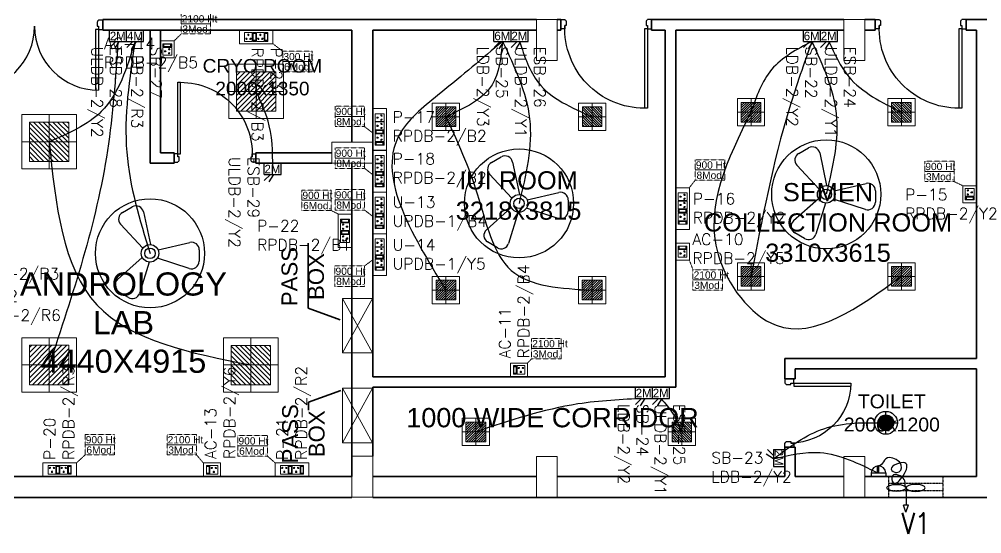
# Model space of a CAD drawing. Extents: x 2982526 to 3410143, y -1442121 to -1332990.
# Drawn here: x 3064589 to 3075177, y -1375769 to -1370105 of the extents above; entities that cross this region are included whole.
import ezdxf
from ezdxf.enums import TextEntityAlignment as Align

# ---------------------------------------------------------------- set-up
doc = ezdxf.new("R2010")
doc.units = 0
doc.header["$MEASUREMENT"] = 0
for name, pattern in [('1', [0, 0, 0]), ('CONTINU', [0]), ('DASHED2', [0.375, 0.25, -0.125]), ('HIDDEN', [0.375, 0.25, -0.125])]:
    doc.linetypes.add(name, pattern=pattern)
doc.layers.get('0').update_dxf_attribs({"color": 6, "linetype": '1'})
for name, color, linetype in [('24W RAW POWER', 1, 'Continuous'), ('24W UPS POWER LIGHT', 5, 'Continuous'), ('DOOR', 40, 'Continuous'), ('ELE 36W EMERGENCY LIGHT', 5, 'Continuous'), ('ELE 36W LED LIGHT', 6, 'Continuous'), ('ELE-1200MM CEILINGFAN', 6, 'Continuous'), ('ELE-12W LED', 1, 'Continuous'), ('ELE-2M RAW P.SB', 40, 'Continuous'), ('ELE-2M UPS P.SB', 3, 'Continuous'), ('ELE-3M RAW P.SB', 40, 'Continuous'), ('ELE-4M RAW P.SB', 7, 'Continuous'), ('ELE-6M RAW P.SB', 40, 'Continuous'), ('ELE-EXHAUST FAN', 10, 'Continuous'), ('ELE-LIGHTING TEXT', 7, 'Continuous'), ('TEXT', 5, '1'), ('V1', 7, 'Continuous')]:
    doc.layers.add(name, color=color, linetype=linetype)
doc.layers.add('CFT_LOOPING', color=7, linetype='1', lineweight=0, true_color=0xd6d600)
doc.layers.add('ELE-6A AC SOCKET', color=7, linetype='Continuous', lineweight=0, true_color=0x00ceb6)
for name, color, linetype, lineweight in [('Column', 162, 'Continuous', 13), ('ELE-1 NO 6-16A RAW POWER SOCKET', 1, 'Continuous', 0), ('ELE-24W EMERGENCY  LED LIGHT', 5, 'Continuous', 18), ('ELE-24W LED LIGHT', 1, 'Continuous', 18), ('ELE-2NOS OF 6-16 RAW POWER SOCKET', 1, 'Continuous', 0), ('ELE-36W EMERGENCY  LED LIGHT', 7, 'Continuous', 18), ('ELE-36W LED LIGHT', 210, 'Continuous', 18), ('ELE-3NOS 6-16A POWER SOCKET', 5, 'Continuous', 0), ('ELE-8M 6-16A UPS SOCKET', 223, 'Continuous', 0), ('ELE-POWER SOCKET TEXT', 7, 'Continuous', 5), ('ELE. 2N0S OF 6-16 UPS SOCKETS', 191, 'Continuous', 0), ('WALL', 7, '1', 35), ('WIN', 151, 'Continuous', 9)]:
    doc.layers.add(name, color=color, linetype=linetype, lineweight=lineweight)
doc.layers.add('ELE-LIGHTING WIRING', color=7, linetype='Continuous', true_color=0x63d7b6)
doc.styles.add('ARIAL', font='arial.ttf')
doc.styles.add('ROMANS', font='romans.shx')
doc.dimstyles.new('TEXT', dxfattribs={"dimscale": 0, "dimtxt": 500, "dimasz": 100, "dimexe": 75, "dimexo": 100, "dimgap": 50, "dimtad": 0, "dimdec": 0, "dimzin": 0, "dimdsep": 46, "dimtxsty": 'ARIAL', "dimblk": 'OBLIQUE', "dimcen": 0.09, "dimdle": 100, "dimclrd": 256, "dimclre": 256, "dimclrt": 6, "dimadec": 0, "dimazin": 0, "dimtfac": 1, "dimtdec": 0, "dimtofl": 0, "dimtmove": 2, "dimatfit": 3, "dimfxl": 1, "dimfrac": 2, "dimtolj": 1, "dimtzin": 0, "dimarcsym": 0})

# ---------------------------------------------------------------- blocks, each defined once
blk = doc.blocks.new('A$C19B8274B')
at = {"layer": 'DOOR'}
for p, q in [((-45, 925), (-80, 925)), ((-80, 50), (-80, 925)), ((-45, 50), (-45, 925)), ((-45, 50), (-80, 50)), ((-955, -50), (-955, -47.5)), ((-940, -35), (-942.5, -35)), ((-60, -35), (-57.5, -35)), ((-45, -50), (-45, -47.5))]:
    blk.add_line(p, q, dxfattribs=at)
for points in [[(-940, 15), (-955, 15), (-955, 50), (-1000, 50), (-1000, -50), (-955, -50)], [(-940, -35), (-940, 15)], [(-60, 15), (-45, 15), (-45, 50), (0, 50), (0, -50), (-45, -50)], [(-60, -35), (-60, 15)]]:
    blk.add_lwpolyline(points, dxfattribs=at)
at = {"layer": 'DOOR', "color": 145}
blk.add_arc((-80, 50), 875, 90, 182.29244, dxfattribs=at)
at = {"layer": 'DOOR'}
for centre, start, end in [((-955, -35), 270, 0), ((-45, -35), 180, 270)]:
    blk.add_arc(centre, 12.5, start, end, dxfattribs=at)
blk = doc.blocks.new('ddoor')
at = {"layer": 'DOOR', "lineweight": 25}
for p, q in [((50, 0), (-50, 0)), ((-50, 0), (-50, -45)), ((50, -45), (50, 0)), ((-50, -45), (-47, -45)), ((-35, -60), (-35, -57)), ((-35, -60), (15, -60)), ((15, -60), (15, -45)), ((15, -45), (50, -45)), ((50, -45), (720, -45)), ((50, -45), (50, -80)), ((50, -80), (720, -80)), ((-50, -1500), (-50, -1455)), ((-50, -1455), (-47, -1455)), ((-35, -1440), (-35, -1442)), ((-35, -1440), (15, -1440)), ((15, -1440), (15, -1455)), ((15, -1455), (50, -1455)), ((50, -1420), (720, -1420)), ((50, -1455), (50, -1420)), ((50, -1455), (720, -1455)), ((50, -1455), (50, -1500)), ((50, -1500), (-50, -1500)), ((50, -1500), (-50, -1500))]:
    blk.add_line(p, q, dxfattribs=at)
for centre, start, end in [((-35, -45), 180, 270), ((-35, -1455), 90, 180)]:
    blk.add_arc(centre, 12.5, start, end, dxfattribs=at)
at = {"layer": 'DOOR', "color": 146, "lineweight": 25, "true_color": 0x105689}
for centre, start, end in [((15, -45), 270, 0), ((15, -1455), 0, 90)]:
    blk.add_arc(centre, 705, start, end, dxfattribs=at)
blk = doc.blocks.new('_Oblique')
at = {"color": 0, "linetype": 'ByBlock', "lineweight": -2}
blk.add_line((-0.5, -0.5), (0.5, 0.5), dxfattribs=at)
blk = doc.blocks.new('750')
at = {"layer": 'DOOR'}
for p, q in [((-50, 705), (-47.5, 705)), ((-35, 690), (-35, 692.5)), ((-50, 45), (-47.5, 45)), ((-35, 60), (-35, 57.5)), ((50, 45), (50, 80)), ((50, 80), (675, 80)), ((50, 45), (675, 45)), ((675, 45), (675, 80))]:
    blk.add_line(p, q, dxfattribs=at)
for points in [[(15, 690), (15, 705), (50, 705), (50, 750), (-50, 750), (-50, 705)], [(-35, 690), (15, 690)], [(15, 60), (15, 45), (50, 45), (50, 0), (-50, 0), (-50, 45)], [(-35, 60), (15, 60)]]:
    blk.add_lwpolyline(points, dxfattribs=at)
for centre, start, end in [((-35, 705), 180, 270), ((-35, 45), 90, 180)]:
    blk.add_arc(centre, 12.5, start, end, dxfattribs=at)
at = {"layer": 'DOOR', "color": 145}
blk.add_arc((15, 45), 660, 0, 90, dxfattribs=at)
blk = doc.blocks.new('ELE.EMERGENCY 40W LED LIGHT')
at = {"layer": 'ELE-36W EMERGENCY  LED LIGHT'}
h = blk.add_hatch(dxfattribs=at)
h.set_pattern_fill('ANSI31', color=5, scale=300, style=0)
h.paths.add_polyline_path([(-208, -208), (-208, 208), (208, 208), (208, -208)])
for p, q in [((0, 288), (0, -288)), ((-288, 0), (288, 0))]:
    blk.add_line(p, q, dxfattribs=at)
for points in [[(-288, -288), (-288, 288), (288, 288), (288, -288)], [(-208, -208), (-208, 208), (208, 208), (208, -208)]]:
    blk.add_lwpolyline(points, close=True, dxfattribs=at)
blk = doc.blocks.new('light300x600')
at = {"layer": 'ELE-36W LED LIGHT', "lineweight": 0}
for p, q in [((918215, -78407), (918215, -79007)), ((918815, -78407), (918215, -78407)), ((918515, -78407), (918515, -79007)), ((918815, -79007), (918815, -78407)), ((918298, -78491), (918299, -78491)), ((918298, -78544), (918352, -78491)), ((918298, -78597), (918405, -78491)), ((918298, -78650), (918458, -78491)), ((918298, -78703), (918511, -78491)), ((918298, -78756), (918564, -78491)), ((918298, -78809), (918617, -78491)), ((918298, -78862), (918670, -78491)), ((918298, -78916), (918723, -78491)), ((918298, -78491), (918298, -78924)), ((918731, -78491), (918298, -78491)), ((918343, -78924), (918731, -78536)), ((918731, -78924), (918731, -78491)), ((918396, -78924), (918731, -78589)), ((918449, -78924), (918731, -78642)), ((918215, -78707), (918815, -78707)), ((918502, -78924), (918731, -78695)), ((918555, -78924), (918731, -78748)), ((918608, -78924), (918731, -78801)), ((918661, -78924), (918731, -78854)), ((918298, -78924), (918731, -78924)), ((918714, -78924), (918731, -78907)), ((918215, -79007), (918815, -79007))]:
    blk.add_line(p, q, dxfattribs=at)
blk = doc.blocks.new('A$C07FB25EA')
at = {"layer": 'ELE-1200MM CEILINGFAN', "color": 3}
for p, q in [((0.26, 2.64), (3.17, 12.07)), ((6.53, 13.37), (9.47, 11.64)), ((9.84, 7.94), (2.36, 1.21)), ((-11.8, 4.55), (-2.22, 1.44)), ((-14.84, -1.03), (-14.81, 2.38)), ((-2.41, -1.1), (-12.04, -3.29)), ((1.96, -12.49), (-0.13, -2.65)), ((2.16, -1.54), (8.87, -8.78)), ((8.31, -12.34), (5.35, -14.02))]:
    blk.add_line(p, q, dxfattribs=at)
at = {"layer": 'ELE-1200MM CEILINGFAN', "color": 5, "ltscale": 10}
blk.add_circle((0, 0), 16.45, dxfattribs=at)
at = {"layer": 'ELE-1200MM CEILINGFAN', "color": 3}
for radius in [2.65, 1.58]:
    blk.add_circle((0, 0), radius, dxfattribs=at)
for centre, start, end in [((5.36, 11.38), 59.5281, 162.5229), ((8.3, 9.66), 311.9493, 59.5281), ((-12.51, 2.36), 71.9493, 179.5281), ((-12.54, -1.05), 179.5281, 282.5229), ((7.18, -10.34), 299.5281, 42.5229), ((4.21, -12.02), 191.9493, 299.5281)]:
    blk.add_arc(centre, 2.3, start, end, dxfattribs=at)
blk = doc.blocks.new('2M UPS SB')
at = {"layer": 'ELE-2M UPS P.SB', "color": 3}
for p, q in [((-240, 160), (-240, 0)), ((0, 160), (-240, 160)), ((-134, 160), (-69, 265)), ((-88, 160), (-3, 245)), ((0, 160), (0, 0))]:
    blk.add_line(p, q, dxfattribs=at)
blk.add_text('2M', height=120, rotation=180, dxfattribs=at).set_placement((-6, 143))
blk = doc.blocks.new('24w led light')
at = {"layer": 'ELE-24W LED LIGHT', "color": 1, "lineweight": 0}
for p, q in [((159, 159), (-160, 159)), ((-160, 159), (-160, -160)), ((115, 115), (-116, 115)), ((-116, 115), (-116, -116)), ((115, -92), (-92, 115)), ((115, -64), (-64, 115)), ((115, -35), (-35, 115)), ((115, -7), (-7, 115)), ((-1, -160), (-1, 159)), ((115, 21), (21, 115)), ((115, 49), (49, 115)), ((115, 77), (77, 115)), ((115, 106), (106, 115)), ((115, -116), (115, 115)), ((159, -160), (159, 159)), ((110, -116), (-116, 110)), ((82, -116), (-116, 82)), ((54, -116), (-116, 54)), ((26, -116), (-116, 26)), ((-160, -1), (159, -1)), ((-3, -116), (-116, -3)), ((-31, -116), (-116, -31)), ((-59, -116), (-116, -59)), ((-87, -116), (-116, -87)), ((-160, -160), (159, -160)), ((-115, -116), (-116, -115)), ((-116, -116), (115, -116))]:
    blk.add_line(p, q, dxfattribs=at)
blk = doc.blocks.new('24w led emeregency')
at = {"layer": 'ELE-24W EMERGENCY  LED LIGHT'}
h = blk.add_hatch(dxfattribs=at)
h.set_pattern_fill('ANSI31', scale=166.67, style=0)
h.paths.add_polyline_path([(-115, -115), (-115, 115), (115, 115), (115, -115)])
at = {"layer": 'ELE-24W EMERGENCY  LED LIGHT', "color": 5}
for p, q in [((0, 160), (0, -160)), ((-160, 0), (160, 0))]:
    blk.add_line(p, q, dxfattribs=at)
for points in [[(-160, -160), (-160, 160), (160, 160), (160, -160)], [(-115, -115), (-115, 115), (115, 115), (115, -115)]]:
    blk.add_lwpolyline(points, close=True, dxfattribs=at)
blk = doc.blocks.new('S-SKIRT')
at = {"layer": 'ELE-3M RAW P.SB'}
for p, q in [((4, 6), (0, 6)), ((4, 0), (4, 6)), ((4, 0), (0, 0)), ((4, 3.34), (6.63, 1.73)), ((4, 2.21), (6.12, 0.08))]:
    blk.add_line(p, q, dxfattribs=at)
blk.add_text('6M', height=3, rotation=90, dxfattribs=at).set_placement((3.57, 0.15))
blk = doc.blocks.new('2M SB')
at = {"layer": 'ELE-2M RAW P.SB'}
for p, q in [((-240, 160), (-240, 0)), ((0, 160), (-240, 160)), ((-134, 160), (-69, 265)), ((-88, 160), (-3, 245)), ((0, 160), (0, 0))]:
    blk.add_line(p, q, dxfattribs=at)
blk.add_text('2M', height=120, rotation=180, dxfattribs=at).set_placement((-6, 143))
blk = doc.blocks.new('A$C44D17E71')
at = {"layer": 'ELE-EXHAUST FAN', "color": 1}
for p, q in [((-13.3, 0.72), (-9.75, 2.1)), ((-13.3, 0.72), (-9.75, -0.48)), ((-9.75, 2.1), (-9.75, -0.48)), ((-0.97, 0.81), (-9.75, 0.81)), ((6.62, -9.32), (4.71, -9.31)), ((4.71, -9.31), (4.71, -16.8)), ((6.59, -16.81), (6.62, -9.32)), ((6.61, -12.95), (10.07, -12.97)), ((6.61, -13.55), (10.06, -13.57)), ((6.59, -16.81), (4.71, -16.8))]:
    blk.add_line(p, q, dxfattribs=at)
blk.add_ellipse((-0.97, 5.64), major_axis=(0, -4.83), ratio=0.36355, dxfattribs=at)
at = {"layer": 'ELE-EXHAUST FAN', "color": 1, "extrusion": (0, 0, -1)}
blk.add_ellipse((-0.97, -4.02), major_axis=(0, 4.83), ratio=0.36355, dxfattribs=at)
blk.add_ellipse((6.31, -13.06), major_axis=(0.02, 3.76), ratio=1, start_param=0.079283, end_param=3.06231, dxfattribs=at)
at = {"layer": 'ELE-EXHAUST FAN', "color": 1}
blk.add_open_spline([(-1.04, 0.81), (-0.79, -0.3), (3.44, 2.5), (7.59, -7.04), (-0.96, -5.98), (5.22, 0.41), (14.27, 3.09), (9.16, -9.39), (5.43, -2.53), (11.73, 0.02), (16.82, -10.79), (10.14, -10.71), (10.07, -12.97)], degree=3, knots=[0, 0, 0, 0, 6.261699, 12.352893, 15.787239, 21.858742, 28.752755, 35.678217, 39.225495, 45.354107, 53.693878, 67.421453, 67.421453, 67.421453, 67.421453], dxfattribs=at)
blk = doc.blocks.new('18W LED')
at = {"layer": 'ELE-12W LED'}
h = blk.add_hatch(dxfattribs=at)
h.set_pattern_fill('ANSI31', color=252)
h.set_pattern_definition([(45, (-1135553.9097, 459369.4158), (-2.24506403, 2.24506403), [])])
edge = h.paths.add_edge_path()
edge.add_arc((0, 0), 85.7, 0, 360)
at = {"layer": 'ELE-12W LED', "color": 1}
for p, q in [((0, -126), (0, 126)), ((-126, 0), (126, 0))]:
    blk.add_line(p, q, dxfattribs=at)
for radius in [126, 85.7]:
    blk.add_circle((0, 0), radius, dxfattribs=at)
blk = doc.blocks.new('4M P.SB')
at = {"layer": 'ELE-2M RAW P.SB'}
for p, q in [((0, 0), (3.33, 0)), ((0, 0), (0, -5)), ((0, -2.79), (-2.19, -1.44)), ((0, -1.84), (-1.77, -0.07)), ((0, -5), (3.33, -5))]:
    blk.add_line(p, q, dxfattribs=at)
blk.add_text('4M', height=2.5, rotation=270, dxfattribs=at).set_placement((0.35, -0.13))
blk = doc.blocks.new('4SWUEH')
at = {"layer": 'ELE-1 NO 6-16A RAW POWER SOCKET', "color": 30, "lineweight": 0}
for p, q in [((-155, -26), (-121, -26)), ((-155, -124), (-155, -26)), ((-155, -124), (-155, -26)), ((-152, -37), (-124, -37)), ((-152, -113), (-152, -37)), ((-152, -40), (-124, -40)), ((-124, -37), (-124, -113)), ((-121, -26), (-121, -124)), ((-116, -26), (-116, -124)), ((-31, -26), (-116, -26)), ((-31, -124), (-31, -26)), ((-155, -124), (-121, -124)), ((-121, -124), (-155, -124)), ((-124, -113), (-152, -113)), ((-116, -124), (-31, -124))]:
    blk.add_line(p, q, dxfattribs=at)
blk.add_lwpolyline([(-187, 0), (0, 0), (0, -150), (-187, -150)], close=True, dxfattribs=at)
for centre, radius, start, end in [((-97, -56), 5.7, 87.49, 354.7311), ((-93, -52), 4.6, 284.9049, 157.3162), ((-73, -99), 6.62, 127.1584, 52.8416), ((-73, -92), 4.22, 341.4031, 198.5969), ((-53, -52), 4.6, 22.6838, 255.0951), ((-49, -56), 5.7, 185.2689, 92.51)]:
    blk.add_arc(centre, radius, start, end, dxfattribs=at)
blk = doc.blocks.new('543WYH')
at = {"layer": 'ELE-2NOS OF 6-16 RAW POWER SOCKET', "color": 30, "linetype": 'ByBlock', "lineweight": 0}
for p, q in [((-124, -57), (-124, -91)), ((-26, -57), (-124, -57)), ((-26, -57), (-124, -57)), ((-124, -91), (-26, -91)), ((-124, -96), (-26, -96)), ((-124, -181), (-124, -96)), ((-113, -60), (-113, -88)), ((-37, -60), (-113, -60)), ((-113, -88), (-37, -88)), ((-110, -60), (-110, -88)), ((-37, -88), (-37, -60)), ((-26, -57), (-26, -91)), ((-26, -91), (-26, -57)), ((-26, -96), (-26, -181)), ((-26, -181), (-124, -181)), ((-124, -187), (-124, -221)), ((-26, -187), (-124, -187)), ((-26, -187), (-124, -187)), ((-113, -190), (-113, -218)), ((-37, -190), (-113, -190)), ((-110, -190), (-110, -218)), ((-37, -218), (-37, -190)), ((-26, -187), (-26, -221)), ((-26, -221), (-26, -187)), ((-124, -221), (-26, -221)), ((-124, -312), (-124, -227)), ((-124, -227), (-26, -227)), ((-26, -312), (-124, -312)), ((-124, -402), (-124, -317)), ((-124, -317), (-26, -317)), ((-113, -218), (-37, -218)), ((-26, -227), (-26, -312)), ((-26, -317), (-26, -402)), ((-26, -402), (-124, -402))]:
    blk.add_line(p, q, dxfattribs=at)
blk.add_lwpolyline([(-150, 0), (-150, -459), (0, -459), (0, 0)], close=True, dxfattribs=at)
for centre, radius, start, end in [((-98, -119), 4.6, 112.6838, 345.0951), ((-98, -159), 4.6, 14.9049, 247.3162), ((-94, -115), 5.7, 275.2689, 182.51), ((-94, -163), 5.7, 177.49, 84.7311), ((-58, -139), 4.22, 71.4031, 288.5969), ((-51, -139), 6.62, 217.1584, 142.8416), ((-98, -249), 4.6, 112.6838, 345.0951), ((-98, -289), 4.6, 14.9049, 247.3162), ((-94, -245), 5.7, 275.2689, 182.51), ((-94, -293), 5.7, 177.49, 84.7311), ((-58, -269), 4.22, 71.4031, 288.5969), ((-51, -269), 6.62, 217.1584, 142.8416), ((-98, -340), 4.6, 112.6838, 345.0951), ((-98, -379), 4.6, 14.9049, 247.3162), ((-94, -335), 5.7, 275.2689, 182.51), ((-94, -384), 5.7, 177.49, 84.7311), ((-58, -360), 4.22, 71.4031, 288.5969), ((-51, -360), 6.62, 217.1584, 142.8416)]:
    blk.add_arc(centre, radius, start, end, dxfattribs=at)
blk = doc.blocks.new('543E')
at = {"layer": 'ELE. 2N0S OF 6-16 UPS SOCKETS', "color": 72, "linetype": 'ByBlock', "lineweight": 0}
for p, q in [((-124, -57), (-124, -91)), ((-26, -57), (-124, -57)), ((-26, -57), (-124, -57)), ((-124, -91), (-26, -91)), ((-124, -96), (-26, -96)), ((-124, -181), (-124, -96)), ((-113, -60), (-113, -88)), ((-37, -60), (-113, -60)), ((-113, -88), (-37, -88)), ((-110, -60), (-110, -88)), ((-37, -88), (-37, -60)), ((-26, -57), (-26, -91)), ((-26, -91), (-26, -57)), ((-26, -96), (-26, -181)), ((-26, -181), (-124, -181)), ((-124, -187), (-124, -221)), ((-26, -187), (-124, -187)), ((-26, -187), (-124, -187)), ((-113, -190), (-113, -218)), ((-37, -190), (-113, -190)), ((-110, -190), (-110, -218)), ((-37, -218), (-37, -190)), ((-26, -187), (-26, -221)), ((-26, -221), (-26, -187)), ((-124, -221), (-26, -221)), ((-124, -312), (-124, -227)), ((-124, -227), (-26, -227)), ((-26, -312), (-124, -312)), ((-124, -402), (-124, -317)), ((-124, -317), (-26, -317)), ((-113, -218), (-37, -218)), ((-26, -227), (-26, -312)), ((-26, -317), (-26, -402)), ((-26, -402), (-124, -402))]:
    blk.add_line(p, q, dxfattribs=at)
blk.add_lwpolyline([(-150, 0), (-150, -459), (0, -459), (0, 0)], close=True, dxfattribs=at)
for centre, radius, start, end in [((-98, -119), 4.6, 112.6838, 345.0951), ((-98, -159), 4.6, 14.9049, 247.3162), ((-94, -115), 5.7, 275.2689, 182.51), ((-94, -163), 5.7, 177.49, 84.7311), ((-58, -139), 4.22, 71.4031, 288.5969), ((-51, -139), 6.62, 217.1584, 142.8416), ((-98, -249), 4.6, 112.6838, 345.0951), ((-98, -289), 4.6, 14.9049, 247.3162), ((-94, -245), 5.7, 275.2689, 182.51), ((-94, -293), 5.7, 177.49, 84.7311), ((-58, -269), 4.22, 71.4031, 288.5969), ((-51, -269), 6.62, 217.1584, 142.8416), ((-98, -340), 4.6, 112.6838, 345.0951), ((-98, -379), 4.6, 14.9049, 247.3162), ((-94, -335), 5.7, 275.2689, 182.51), ((-94, -384), 5.7, 177.49, 84.7311), ((-58, -360), 4.22, 71.4031, 288.5969), ((-51, -360), 6.62, 217.1584, 142.8416)]:
    blk.add_arc(centre, radius, start, end, dxfattribs=at)
blk = doc.blocks.new('54Y')
at = {"layer": 'ELE. 2N0S OF 6-16 UPS SOCKETS', "color": 140, "lineweight": 0}
for p, q in [((26, 312), (26, 278)), ((26, 278), (26, 312)), ((26, 312), (124, 312)), ((26, 312), (124, 312)), ((124, 278), (26, 278)), ((124, 272), (26, 272)), ((26, 272), (26, 187)), ((37, 281), (37, 309)), ((37, 309), (113, 309)), ((113, 281), (37, 281)), ((110, 309), (110, 281)), ((113, 309), (113, 281)), ((124, 312), (124, 278)), ((124, 187), (124, 272)), ((26, 187), (124, 187)), ((26, 181), (26, 148)), ((26, 148), (26, 181)), ((26, 181), (124, 181)), ((26, 181), (124, 181)), ((124, 148), (26, 148)), ((26, 142), (26, 57)), ((124, 142), (26, 142)), ((37, 150), (37, 179)), ((37, 179), (113, 179)), ((113, 150), (37, 150)), ((110, 179), (110, 150)), ((113, 179), (113, 150)), ((124, 181), (124, 148)), ((124, 57), (124, 142)), ((26, 57), (124, 57))]:
    blk.add_line(p, q, dxfattribs=at)
blk.add_lwpolyline([(150, 368), (150, 0), (0, 0), (0, 368)], close=True, dxfattribs=at)
for centre, radius, start, end in [((51, 230), 6.62, 37.1584, 322.8416), ((58, 230), 4.22, 251.4031, 108.5969), ((94, 254), 5.7, 357.49, 264.7311), ((98, 249), 4.6, 194.9049, 67.3162), ((98, 210), 4.6, 292.6838, 165.0951), ((51, 99), 6.62, 37.1584, 322.8416), ((94, 205), 5.7, 95.2689, 2.51), ((94, 124), 5.7, 357.49, 264.7311), ((98, 119), 4.6, 194.9049, 67.3162), ((58, 99), 4.22, 251.4031, 108.5969), ((94, 75), 5.7, 95.2689, 2.51), ((98, 80), 4.6, 292.6838, 165.0951)]:
    blk.add_arc(centre, radius, start, end, dxfattribs=at)
blk = doc.blocks.new('RTUH 6U')
at = {"layer": 'ELE-2NOS OF 6-16 RAW POWER SOCKET', "color": 30, "lineweight": 0, "ltscale": 300}
for p, q in [((-312, -26), (-227, -26)), ((-312, -124), (-312, -26)), ((-227, -26), (-227, -124)), ((-187, -26), (-221, -26)), ((-221, -26), (-221, -124)), ((-190, -37), (-218, -37)), ((-218, -37), (-218, -113)), ((-190, -40), (-218, -40)), ((-190, -113), (-190, -37)), ((-187, -124), (-187, -26)), ((-187, -124), (-187, -26)), ((-181, -124), (-181, -26)), ((-181, -26), (-96, -26)), ((-96, -26), (-96, -124)), ((-57, -26), (-91, -26)), ((-91, -26), (-91, -124)), ((-60, -37), (-88, -37)), ((-88, -37), (-88, -113)), ((-60, -40), (-88, -40)), ((-60, -113), (-60, -37)), ((-57, -124), (-57, -26)), ((-57, -124), (-57, -26)), ((-227, -124), (-312, -124)), ((-187, -124), (-221, -124)), ((-221, -124), (-187, -124)), ((-218, -113), (-190, -113)), ((-96, -124), (-181, -124)), ((-57, -124), (-91, -124)), ((-91, -124), (-57, -124)), ((-88, -113), (-60, -113))]:
    blk.add_line(p, q, dxfattribs=at)
blk.add_lwpolyline([(0, 0), (-368, 0), (-368, -150), (0, -150)], close=True, dxfattribs=at)
for centre, radius, start, end in [((-293, -56), 5.7, 87.49, 354.7311), ((-289, -52), 4.6, 284.9049, 157.3162), ((-269, -99), 6.62, 127.1584, 52.8416), ((-269, -92), 4.22, 341.4031, 198.5969), ((-249, -52), 4.6, 22.6838, 255.0951), ((-245, -56), 5.7, 185.2689, 92.51), ((-163, -56), 5.7, 87.49, 354.7311), ((-159, -52), 4.6, 284.9049, 157.3162), ((-139, -99), 6.62, 127.1584, 52.8416), ((-139, -92), 4.22, 341.4031, 198.5969), ((-119, -52), 4.6, 22.6838, 255.0951), ((-115, -56), 5.7, 185.2689, 92.51)]:
    blk.add_arc(centre, radius, start, end, dxfattribs=at)
blk = doc.blocks.new('EQ2WE')
at = {"layer": 'ELE-6A AC SOCKET', "lineweight": 0}
for p, q in [((-99, 170), (-215, 170)), ((-215, 170), (-215, 36)), ((-99, 36), (-99, 170)), ((-91, 36), (-91, 170)), ((-91, 170), (-45, 170)), ((-45, 170), (-91, 170)), ((-87, 51), (-87, 155)), ((-87, 155), (-48, 155)), ((-48, 155), (-48, 51)), ((-45, 170), (-45, 36)), ((-45, 170), (-45, 36)), ((-215, 36), (-99, 36)), ((-45, 36), (-91, 36)), ((-48, 55), (-87, 55)), ((-48, 51), (-87, 51))]:
    blk.add_line(p, q, dxfattribs=at)
blk.add_lwpolyline([(0, 0), (-257, 0), (-257, 206), (0, 206)], close=True, dxfattribs=at)
for centre, radius, start, end in [((-190, 77), 7.83, 5.2689, 272.51), ((-184, 72), 6.31, 202.6838, 75.0951), ((-157, 136), 9.08, 307.1584, 232.8416), ((-157, 127), 5.79, 161.4031, 18.5969), ((-130, 72), 6.31, 104.9049, 337.3162), ((-124, 77), 7.83, 267.49, 174.7311)]:
    blk.add_arc(centre, radius, start, end, dxfattribs=at)
blk = doc.blocks.new('Q5YYYU')
at = {"layer": 'Column'}
for points in [[(6699.9159, 5260), (6929.9159, 5260), (6929.9159, 4810), (6699.9159, 4810)], [(10081.5826, 5260), (10311.5826, 5260), (10311.5826, 4810), (10081.5826, 4810)], [(4899.9159, 3910), (4899.9159, 3680), (4449.9159, 3680), (4449.9159, 3910)], [(4669.9159, 455), (4899.9159, 455), (4899.9159, 5), (4669.9159, 5)], [(6699.9159, 450), (6929.9159, 450), (6929.9159, 0), (6699.9159, 0)], [(10081.5826, 450), (10311.5826, 450), (10311.5826, 0), (10081.5826, 0)]]:
    blk.add_lwpolyline(points, close=True, dxfattribs=at)
at = {"layer": 'V1', "color": 8, "linetype": 'HIDDEN', "ltscale": 0.5}
for p, q in [((10572.7714, 230), (10572.7714, 0)), ((11172.7714, 230), (10572.7714, 230)), ((11172.7714, 230), (11172.7714, 0)), ((11172.7714, 155), (10572.7714, 155)), ((11172.7714, 75), (10572.7714, 75)), ((11172.7714, 0), (10572.7714, 0))]:
    blk.add_line(p, q, dxfattribs=at)
at = {"layer": 'WALL', "color": 8}
for p, q in [((4495, 5260), (1930, 5260)), ((1930, 5260), (1930, 5145)), ((4899.9159, 5260), (4495, 5260)), ((6699.9159, 5260), (4899.9159, 5260)), ((6967.9159, 5260), (6929.9159, 5260)), ((6967.9159, 5145), (6967.9159, 5260)), ((7967.9159, 5145), (7967.9159, 5260)), ((8900.0876, 5260), (7967.9159, 5260)), ((8900.0876, 5260), (10081.5826, 5260)), ((10311.5826, 5260), (10426.5826, 5260)), ((10426.5826, 5260), (10311.5826, 5260)), ((10426.5826, 5260), (10426.5826, 5145)), ((11426.5826, 5145), (11426.5826, 5260)), ((11450.9159, 5260), (11426.5826, 5260)), ((11656.5826, 5260), (11450.9159, 5260)), ((2730, 5145), (1930, 5145)), ((2449.9159, 3680), (2449.9159, 5145)), ((2564.9159, 3795), (2564.9159, 5145)), ((4495, 5145), (2730, 5145)), ((4669.9159, 5145), (4495, 5145)), ((4669.9159, 5145), (4669.9159, 3910)), ((6699.9159, 5145), (4899.9159, 5145)), ((4899.9159, 5145), (4899.9159, 1415)), ((6967.9159, 5145), (6929.9159, 5145)), ((8117.9159, 5145), (7967.9159, 5145)), ((8117.9159, 5145), (8117.9159, 1330)), ((9015.0876, 5145), (8232.9159, 5145)), ((8232.9159, 5145), (8232.9159, 1215)), ((9015.0876, 5145), (10081.5826, 5145)), ((10426.5826, 5145), (10311.5826, 5145)), ((11426.5826, 5145), (11541.5826, 5145)), ((11541.5826, 5145), (11541.5826, 1530)), ((2564.9159, 3795), (2714.9159, 3795)), ((2714.9159, 3795), (2564.9159, 3795)), ((2714.9159, 3795), (2714.9159, 3680)), ((3614.9159, 3795.0001), (3614.9159, 3680.0001)), ((4449.9159, 3795), (3614.9159, 3795)), ((2714.9159, 3680), (2449.9159, 3680)), ((3614.9159, 3680.0001), (4449.9159, 3680.0001)), ((4669.9159, 3680), (4669.9159, 230)), ((9432.9159, 1530), (11541.5826, 1530)), ((9432.9159, 1530), (9432.9159, 1415)), ((9432.9159, 1520), (9432.9159, 1305)), ((4899.9159, 1415), (4899.9159, 1330)), ((9547.9159, 1415), (11541.5826, 1415)), ((9547.9159, 1305), (9547.9159, 1415)), ((11541.5826, 1415), (11541.5826, 230)), ((8117.9159, 1330), (4899.9159, 1330)), ((9432.9159, 1305), (9547.9159, 1305)), ((4899.9159, 1215), (8232.9159, 1215)), ((4899.9159, 1215), (4899.9159, 455)), ((9432.9159, 555), (9547.9159, 555)), ((9432.9159, 230), (9432.9159, 555)), ((9547.9159, 555), (9547.9159, 230)), ((230, 230), (4669.9159, 230)), ((6699.9159, 230), (4899.9159, 230)), ((8900.0876, 230), (6929.9159, 230)), ((9432.9159, 230), (8900.0876, 230)), ((10081.5826, 230), (9547.9159, 230)), ((11541.5826, 230), (10311.5826, 230)), ((230, 0), (4669.9159, 0)), ((13463.2493, 0), (4899.9159, 0)), ((13463.2493, 0), (6929.9159, 0))]:
    blk.add_line(p, q, dxfattribs=at)
at = {"layer": 'WIN', "color": 8, "linetype": 'Continuous'}
for p, q in [((4567.2758, 1593.162), (4897.2758, 2192.3452)), ((4897.2758, 1593.162), (4567.2758, 2192.3452)), ((4566.9571, 603.2002), (4896.9571, 1202.3833)), ((4896.9571, 603.2002), (4566.9571, 1202.3833))]:
    blk.add_line(p, q, dxfattribs=at)
at = {"layer": 'WIN', "linetype": 'Continuous'}
for points in [[(4567.2758, 1593.162), (4897.2758, 1593.162), (4897.2758, 2192.3452), (4567.2758, 2192.3452)], [(4566.9571, 603.2002), (4896.9571, 603.2002), (4896.9571, 1202.3833), (4566.9571, 1202.3833)]]:
    blk.add_lwpolyline(points, close=True, dxfattribs=at)
at = {"layer": 'DOOR', "linetype": 'Continuous', "xscale": -1, "rotation": 180}
for p in [(7967.9159, 5210), (11426.5826, 5210)]:
    blk.add_blockref('A$C19B8274B', p, dxfattribs=at)
at = {"layer": 'DOOR', "linetype": 'Continuous', "xscale": -0.9, "yscale": 0.9, "zscale": 0.9}
blk.add_blockref('A$C19B8274B', (2714.9159, 3737.5), dxfattribs=at)
at = {"layer": 'DOOR', "xscale": -1, "rotation": 180}
blk.add_blockref('750', (9482.9159, 1305), dxfattribs=at)
at = {"layer": 'WALL', "rotation": 270}
blk.add_blockref('ddoor', (1930, 5202.5), dxfattribs=at)
at = {"layer": 'TEXT', "color": 8, "style": 'ARIAL'}
blk.add_text('1000 WIDE CORRIDOR', height=212.5, dxfattribs=at).set_placement((6877.5804, 709.1025), align=Align.BOTTOM_CENTER)
at = {"layer": 'TEXT', "color": 8, "attachment_point": 5, "style": 'ARIAL'}
for s, insert, char_height, width in [('CRYO ROOM 2000x1350', (3686.639, 4625.3887), 150, 2091.40159), ('IUI ROOM 3218x3815', (6504.1288, 3322.9461), 200, 2091.40159), ('SEMEN COLLECTION ROOM 3310x3615', (9907.9464, 3026.2683), 200, 2732.422793), ('ANDROLOGY LAB 4440X4915', (2157.8298, 1923.3526), 255, 2454.157572), ('TOILET\\P2000x1200', (10609.7644, 929.5801), 153, 1626.955662)]:
    blk.add_mtext(s, dxfattribs=dict(at, insert=insert, char_height=char_height, width=width))
at = {"layer": 'TEXT', "color": 8, "linetype": 'Continuous', "char_height": 175, "width": 1149.249659, "attachment_point": 5, "rotation": 90, "style": 'ARIAL'}
for insert in [(4130.6606, 2431.9016, -101230.7692), (4137.8133, 701.3878, -101230.7692)]:
    blk.add_mtext('PASS BOX', dxfattribs=dict(at, insert=insert))
at = {"layer": 'V1', "color": 8, "style": 'ROMANS', "width": 0.85}
blk.add_text('V1', height=230, dxfattribs=at).set_placement((10874.0096, -399.0218), align=Align.CENTER)
at = {"layer": 'WIN', "color": 8, "linetype": 'Continuous'}
for points in [[(4540.7647, 1954.0264, -101230.7692), (4187.9041, 2083.4315, -101230.7692), (4187.9041, 2801.1987, -101230.7692)], [(4547.9174, 1179.2629, -101230.7692), (4195.0568, 1049.8579, -101230.7692), (4195.0568, 960.137, -101230.7692)]]:
    blk.add_leader(points, dimstyle='TEXT', override={"dimscale": 1, "dimtxt": 200, "dimasz": 50, "dimfxl": 0.18}, dxfattribs=at)

msp = doc.modelspace()

# ---------------------------------------------------------------- linework, layer by layer
at = {"layer": 'CFT_LOOPING', "color": 7, "linetype": 'DASHED2', "ltscale": 5}
for p, q in [((3066292.5, -1370343.9), (3066369.3, -1370267.9)), ((3067487.6, -1370458.4), (3067379.2, -1370374.8)), ((3068387.5, -1371287.6), (3068477.5, -1371357.2)), ((3068387.5, -1371746.7), (3068477.5, -1371816.4)), ((3072024.6, -1371877), (3071960.5, -1371960.2)), ((3074873.6, -1371893.3), (3074969.2, -1371938.5)), ((3068097.5, -1372249.4), (3068021.5, -1372210.8)), ((3068387.5, -1372205.8), (3068477.5, -1372275.5)), ((3068387.5, -1372821), (3068477.5, -1372753.5)), ((3072000.4, -1372862.8), (3071960.5, -1372756.8)), ((3070224.3, -1373843.2), (3070180.3, -1373889.8)), ((3065313.4, -1374901.3), (3065217.6, -1374989.8)), ((3066615.1, -1374989.8), (3066539.2, -1374901)), ((3067405.1, -1374989.8), (3067318.6, -1374913.6))]:
    msp.add_line(p, q, dxfattribs=at)
for points in [[(3066369.3, -1370042.9), (3066694.2, -1370042.9), (3066694.2, -1370155.4), (3066369.3, -1370155.4)], [(3066369.3, -1370155.4), (3066694.2, -1370155.4), (3066694.2, -1370267.9), (3066369.3, -1370267.9)], [(3070224.3, -1373618.2), (3070549.1, -1373618.2), (3070549.1, -1373730.7), (3070224.3, -1373730.7)], [(3070224.3, -1373730.7), (3070549.1, -1373730.7), (3070549.1, -1373843.2), (3070224.3, -1373843.2)], [(3066214.4, -1374676), (3066539.2, -1374676), (3066539.2, -1374788.5), (3066214.4, -1374788.5)], [(3066214.4, -1374788.5), (3066539.2, -1374788.5), (3066539.2, -1374901), (3066214.4, -1374901)]]:
    msp.add_lwpolyline(points, close=True, dxfattribs=at)
at = {"layer": 'CFT_LOOPING', "color": 7, "linetype": 'DASHED2', "ltscale": 5, "elevation": 0}
for points in [[(3067487.6, -1370458.4), (3067812.4, -1370458.4), (3067812.4, -1370570.9), (3067487.6, -1370570.9)], [(3067487.6, -1370570.9), (3067812.4, -1370570.9), (3067812.4, -1370683.4), (3067487.6, -1370683.4)], [(3068062.7, -1371062.6), (3068387.5, -1371062.6), (3068387.5, -1371175.1), (3068062.7, -1371175.1)], [(3068062.7, -1371175.1), (3068387.5, -1371175.1), (3068387.5, -1371287.6), (3068062.7, -1371287.6)], [(3068062.7, -1371521.7), (3068387.5, -1371521.7), (3068387.5, -1371634.2), (3068062.7, -1371634.2)], [(3068062.7, -1371634.2), (3068387.5, -1371634.2), (3068387.5, -1371746.7), (3068062.7, -1371746.7)], [(3072024.6, -1371652), (3072349.4, -1371652), (3072349.4, -1371764.5), (3072024.6, -1371764.5)], [(3074548.8, -1371668.3), (3074873.6, -1371668.3), (3074873.6, -1371780.8), (3074548.8, -1371780.8)], [(3072024.6, -1371764.5), (3072349.4, -1371764.5), (3072349.4, -1371877), (3072024.6, -1371877)], [(3074548.8, -1371780.8), (3074873.6, -1371780.8), (3074873.6, -1371893.3), (3074548.8, -1371893.3)], [(3067696.7, -1371985.8), (3068021.5, -1371985.8), (3068021.5, -1372098.3), (3067696.7, -1372098.3)], [(3068062.7, -1371980.8), (3068387.5, -1371980.8), (3068387.5, -1372093.3), (3068062.7, -1372093.3)], [(3067696.7, -1372098.3), (3068021.5, -1372098.3), (3068021.5, -1372210.8), (3067696.7, -1372210.8)], [(3068062.7, -1372093.3), (3068387.5, -1372093.3), (3068387.5, -1372205.8), (3068062.7, -1372205.8)], [(3068061.3, -1372821), (3068386.1, -1372821), (3068386.1, -1372933.5), (3068061.3, -1372933.5)], [(3072000.4, -1372862.8), (3072325.2, -1372862.8), (3072325.2, -1372975.3), (3072000.4, -1372975.3)], [(3068061.3, -1372933.5), (3068386.1, -1372933.5), (3068386.1, -1373046), (3068061.3, -1373046)], [(3072000.4, -1372975.3), (3072325.2, -1372975.3), (3072325.2, -1373087.8), (3072000.4, -1373087.8)], [(3065313.4, -1374676.3), (3065638.2, -1374676.3), (3065638.2, -1374788.8), (3065313.4, -1374788.8)], [(3065313.4, -1374788.8), (3065638.2, -1374788.8), (3065638.2, -1374901.3), (3065313.4, -1374901.3)], [(3066993.8, -1374688.6), (3067318.6, -1374688.6), (3067318.6, -1374801.1), (3066993.8, -1374801.1)], [(3066993.8, -1374801.1), (3067318.6, -1374801.1), (3067318.6, -1374913.6), (3066993.8, -1374913.6)]]:
    msp.add_lwpolyline(points, close=True, dxfattribs=at)
at = {"layer": 'ELE-LIGHTING WIRING'}
for points in [[(3065862.7, -1370349.8), (3065491.8, -1371121.6), (3064917.6, -1371453.6)], [(3065862.7, -1370349.8), (3065771.4, -1371569.3), (3066027.6, -1372682.3)], [(3069904.8, -1370349.8), (3069225.9, -1370915.6), (3068786.9, -1371347.7), (3069282.5, -1373086.4)], [(3069904.8, -1370349.8), (3069789.8, -1370828.1), (3069282.5, -1371178.9)], [(3069904.8, -1370349.8), (3070203.2, -1371201.9), (3070087, -1372132.7)], [(3073307.8, -1370349.8), (3072865.6, -1370659.2), (3072638, -1371128.5)], [(3073307.8, -1370349.8), (3073062.1, -1371079.3), (3072638.5, -1372936.4)], [(3073307.8, -1370349.8), (3073575, -1371142.1), (3073466, -1372032.7)], [(3069282.5, -1371178.9), (3069628, -1372028.2), (3070000.7, -1372869.6), (3070891.5, -1373086.4)], [(3072638, -1371128.5), (3072276.5, -1372693.4), (3072915.9, -1373473.8), (3074293.5, -1372936.4)], [(3064917.6, -1371453.6), (3065442.3, -1373248.5), (3067137.6, -1373911.1)], [(3071459.8, -1374279.8), (3070734.9, -1374340.1), (3069610.8, -1374647.3)], [(3072885.5, -1374944.8), (3073439.2, -1374612.4), (3074122.3, -1374547.3)], [(3072885.5, -1374944.8), (3073398.3, -1374875.4), (3074030.6, -1375098.4)]]:
    msp.add_spline(points, degree=3, dxfattribs=at)
at = {"layer": 'ELE-LIGHTING WIRING', "color": 254, "true_color": 0xdebad0}
for points in [[(3065675.2, -1370349.8), (3065560, -1371550.2), (3064917.6, -1373911.1)], [(3070092.3, -1370349.8), (3070299.8, -1370804.1), (3070891.5, -1371178.9)], [(3073495.3, -1370349.8), (3073713.6, -1370737.6), (3074293.5, -1371128.9)], [(3067376.1, -1371814.8), (3067339, -1371277.5), (3067195, -1370899.8)], [(3071647.3, -1374279.8), (3071782.1, -1374452.9), (3071877.7, -1374647.7)]]:
    msp.add_spline(points, degree=3, dxfattribs=at)

# ---------------------------------------------------------------- block references
at = {"layer": '24W RAW POWER', "lineweight": 9, "xscale": -0.9404388715045132, "yscale": 0.9404388715045132, "zscale": 0.9404388715045132}
for p in [(3072638, -1371128.5), (3069282, -1371178.5), (3072638, -1372936), (3074293, -1372936), (3069282, -1373086), (3070891, -1373086), (3069610.8, -1374647.3)]:
    msp.add_blockref('24w led light', p, dxfattribs=at)
at = {"layer": '24W UPS POWER LIGHT', "lineweight": 9, "xscale": -0.9375000000222322, "yscale": 0.9375000000222322, "zscale": 0.9375000000222322}
for p in [(3074293.5, -1371128.9), (3070891.5, -1371178.9), (3071877.7, -1374647.7)]:
    msp.add_blockref('24w led emeregency', p, dxfattribs=at)
at = {"layer": 'ELE 36W EMERGENCY LIGHT', "xscale": 1.041666666677768, "yscale": 1.041666666677768, "zscale": 1.041666666677768}
for p in [(3067195, -1370899.8), (3064917.6, -1373911.1)]:
    msp.add_blockref('ELE.EMERGENCY 40W LED LIGHT', p, dxfattribs=at)
at = {"layer": 'ELE 36W LED LIGHT', "rotation": 89.9999999995464}
for p in [(2986210.2, -2289968.3), (2988430.2, -2292425.8)]:
    msp.add_blockref('light300x600', p, dxfattribs=at)
at = {"layer": 'ELE-1 NO 6-16A RAW POWER SOCKET', "color": 3, "linetype": 'ByBlock', "rotation": 90}
msp.add_blockref('4SWUEH', (3074969.2, -1371938.5), dxfattribs=at)
at = {"layer": 'ELE-1200MM CEILINGFAN', "color": 7, "ltscale": 8, "xscale": 36.47592107175105, "yscale": 36.47592107175105, "zscale": 36.47592107175105, "rotation": 180}
for p in [(3073466, -1372032.7), (3070087, -1372132.7), (3066027.6, -1372682.3)]:
    msp.add_blockref('A$C07FB25EA', p, dxfattribs=at)
at = {"layer": 'ELE-12W LED', "color": 6}
msp.add_blockref('18W LED', (3074122.3, -1374547.3), dxfattribs=at)
at = {"layer": 'ELE-2M RAW P.SB', "color": 6, "xscale": 0.7812500000005363, "yscale": 0.7812500000005363, "zscale": 0.7812500000005363}
for p, rotation in [((3071366.1, -1374154.8), 179.9999999999998), ((3073010.5, -1374840.3), 89.99999999999977)]:
    msp.add_blockref('2M SB', p, dxfattribs=dict(at, rotation=rotation))
at = {"layer": 'ELE-2M UPS P.SB', "color": 6, "xscale": 0.7812500000005363, "yscale": 0.7812500000005363, "zscale": 0.7812500000005363}
for p, rotation in [((3065581.5, -1370224.8), 179.9999999999999), ((3069998.5, -1370224.8), 179.9999999999998), ((3073401.6, -1370224.8), 179.9999999999998), ((3067282.4, -1371689.8), 179.9999999999999), ((3071553.6, -1374154.8), 179.9999999999998)]:
    msp.add_blockref('2M UPS SB', p, dxfattribs=dict(at, rotation=rotation))
at = {"layer": 'ELE-2NOS OF 6-16 RAW POWER SOCKET', "color": 254, "linetype": 'ByBlock', "true_color": 0xdebad0, "rotation": 270}
msp.add_blockref('54Y', (3067010.8, -1370224.8), dxfattribs=at)
at = {"layer": 'ELE-2NOS OF 6-16 RAW POWER SOCKET', "color": 3, "linetype": 'ByBlock'}
for p, rotation in [((3068097.5, -1372249.4), 89.99999999999999), ((3065217.6, -1374989.8), 359.9999999999999)]:
    msp.add_blockref('RTUH 6U', p, dxfattribs=dict(at, rotation=rotation))
msp.add_blockref('RTUH 6U', (3067773.6, -1374989.8), dxfattribs=at)
at = {"layer": 'ELE-3NOS 6-16A POWER SOCKET', "color": 254, "linetype": 'ByBlock', "true_color": 0xdebad0, "rotation": 180}
for p in [(3068477.5, -1371548.4), (3068477.5, -1372007.6), (3071810.5, -1372419.3)]:
    msp.add_blockref('543WYH', p, dxfattribs=at)
at = {"layer": 'ELE-4M RAW P.SB', "color": 7, "linetype": 'CONTINU', "xscale": 37.50000000011686, "yscale": 37.50000000011686, "zscale": 37.50000000011686, "rotation": 89.99999999999993}
msp.add_blockref('4M P.SB', (3065769, -1370349.8), dxfattribs=at)
at = {"layer": 'ELE-6A AC SOCKET', "color": 254, "linetype": 'ByBlock', "true_color": 0xdebad0, "xscale": 0.72861454468451, "yscale": 0.72861454468451, "zscale": 0.72861454468451}
for p, rotation in [((3066292.5, -1370343.9), 89.99999999999999), ((3071960.5, -1372569.3), 90), ((3069992.8, -1373889.8), 180), ((3066615.1, -1374989.8), 180)]:
    msp.add_blockref('EQ2WE', p, dxfattribs=dict(at, rotation=rotation))
at = {"layer": 'ELE-6M RAW P.SB', "xscale": 31.25000000002145, "yscale": 31.25000000002145, "zscale": 31.25000000002145, "rotation": 269.9999999999997}
for p in [(3069811, -1370224.8), (3073214.1, -1370224.8)]:
    msp.add_blockref('S-SKIRT', p, dxfattribs=at)
at = {"layer": 'ELE-8M 6-16A UPS SOCKET', "color": 254, "linetype": 'ByBlock', "true_color": 0xdebad0, "rotation": 180}
for p in [(3068477.5, -1372466.7), (3068477.5, -1372925.8)]:
    msp.add_blockref('543E', p, dxfattribs=at)
at = {"layer": 'ELE-EXHAUST FAN', "xscale": -21.82094173196808, "yscale": 21.82094173196808, "zscale": 21.82094173196808, "rotation": 270}
msp.add_blockref('A$C44D17E71', (3074326.3, -1375242.5), dxfattribs=at)
at = {"layer": 'WALL', "color": 240, "true_color": 0xed1f24}
msp.add_blockref('Q5YYYU', (3063577.6, -1375369.8), dxfattribs=at)

# ---------------------------------------------------------------- texts
at = {"layer": 'ELE-LIGHTING TEXT', "color": 200, "linetype": 'CONTINU', "char_height": 125, "width": 349.838, "attachment_point": 1, "rotation": 270, "style": 'ROMANS'}
for s, insert in [('{\\C256;ESB-28\\PULDB-2/Y2\\P}', (3065715.7, -1370406.3)), ('{\\C256;SB-27\\PLDB-2/R3\\P}', (3066155.5, -1370406.3)), ('{\\C256;SB-25\\PLDB-2/Y3\\P}', (3069961.3, -1370404.3)), ('{\\C256;ESB-26\\PULDB-2/Y1\\P}', (3070378.3, -1370404.3)), ('{\\C256;SB-22\\PLDB-2/Y2\\P}', (3073362.5, -1370404.3)), ('{\\C256;ESB-24\\PULDB-2/Y1\\P}', (3073789.4, -1370404.3)), ('{\\C256;ESB-29\\PULDB-2/Y2\\P}', (3067229.3, -1371620.2)), ('{\\C256;SB-24\\PLDB-2/Y2\\P}', (3071509, -1374340)), ('{\\C256;ESB-25\\PULDB-2/Y1\\P}', (3071912.4, -1374340))]:
    msp.add_mtext(s, dxfattribs=dict(at, insert=insert))
at = {"layer": 'ELE-LIGHTING TEXT', "color": 200, "linetype": 'CONTINU', "insert": (3072202.4, -1374870.7), "char_height": 125, "width": 349.838, "attachment_point": 1, "style": 'ROMANS'}
msp.add_mtext('{\\C256;SB-23\\PLDB-2/Y2\\P}', dxfattribs=at)
at = {"layer": 'ELE-POWER SOCKET TEXT', "char_height": 125, "width": 270.335, "attachment_point": 1}
for s, insert in [('{\\Fromans.shx|c228;AC-14\\PRPDB-2/B5\\P}', (3065521.3, -1370310.6)), ('{\\Fromans.shx|c228;P-17\\PRPDB-2/B2\\P}', (3068696.7, -1371119.6)), ('{\\Fromans.shx|c228;P-18\\PRPDB-2/B2\\P}', (3068696.7, -1371578.7)), ('{\\Fromans.shx|c228;P-16\\PRPDB-2/Y2\\P}', (3071998.1, -1372019.4)), ('{\\Fromans.shx|c228;P-15\\PRPDB-2/Y2\\P}', (3074334, -1371973.6)), ('{\\Fromans.shx|c228;U-13\\PUPDB-1/B4\\P}', (3068696.7, -1372055.9)), ('{\\Fromans.shx|c228;P-22\\PRPDB-2/B1\\P}', (3067205, -1372317.7)), ('{\\Fromans.shx|c228;U-14\\PUPDB-1/Y5\\P}', (3068696.7, -1372527.1)), ('{\\Fromans.shx|c228;AC-10\\PRPDB-2/Y5\\P}', (3071993.8, -1372465.4)), ('{\\Fromans.shx|c228;P-19\\PRPDB-2/R3\\P}', (3063995.2, -1372636.2)), ('{\\Fromans.shx|c228;AC-12\\PRPDB-2/R6\\P}', (3064013.2, -1373092.6))]:
    msp.add_mtext(s, dxfattribs=dict(at, insert=insert))
for s, insert, rotation in [('{\\Fromans.shx|c228;P-23\\PRPDB-2/B3\\P}', (3067479.8, -1370416.9), 270), ('{\\Fromans.shx|c228;AC-11\\PRPDB-2/B4\\P}', (3069866.6, -1373839.5), 90), ('{\\Fromans.shx|c228;P-20\\PRPDB-2/R3\\P}', (3064859.9, -1374956.5), 90), ('{\\Fromans.shx|c228;P-21\\PRPDB-2/R2\\P}', (3067419.7, -1374956.5), 90), ('{\\Fromans.shx|c228;AC-13\\PRPDB-2/Y6\\P}', (3066630.8, -1374947.5), 90)]:
    msp.add_mtext(s, dxfattribs=dict(at, insert=insert, rotation=rotation))
at = {"layer": 'TEXT', "color": 7, "char_height": 80, "attachment_point": 1}
for s, insert, width in [('\\A1;{\\fArial|b0|i0|c0|p34;2100 Ht\\P}', (3066376.8, -1370061), 8957.987), ('\\A1;{\\fArial|b0|i0|c0|p34;3Mod.\\P}', (3066383.8, -1370173.5), 352.575), ('\\A1;{\\fArial|b0|i0|c0|p34;300 Ht\\P}', (3067495, -1370476.5), 8957.987), ('\\A1;{\\fArial|b0|i0|c0|p34;6Mod.\\P}', (3067502, -1370589), 352.575), ('\\A1;{\\fArial|b0|i0|c0|p34;900 Ht\\P}', (3068070.1, -1371080.6), 8957.987), ('\\A1;{\\fArial|b0|i0|c0|p34;8Mod.\\P}', (3068077.1, -1371193.1), 352.575), ('\\A1;{\\fArial|b0|i0|c0|p34;900 Ht\\P}', (3068070.1, -1371539.8), 8957.987), ('\\A1;{\\fArial|b0|i0|c0|p34;8Mod.\\P}', (3068077.1, -1371652.3), 352.575), ('\\A1;{\\fArial|b0|i0|c0|p34;900 Ht\\P}', (3072032, -1371670.1), 8957.987), ('\\A1;{\\fArial|b0|i0|c0|p34;900 Ht\\P}', (3074556.2, -1371686.3), 8957.987), ('\\A1;{\\fArial|b0|i0|c0|p34;8Mod.\\P}', (3072039, -1371782.6), 352.575), ('\\A1;{\\fArial|b0|i0|c0|p34;3Mod.\\P}', (3074563.3, -1371798.8), 352.575), ('\\A1;{\\fArial|b0|i0|c0|p34;900 Ht\\P}', (3067704.2, -1372003.9), 8957.987), ('\\A1;{\\fArial|b0|i0|c0|p34;900 Ht\\P}', (3068070.1, -1371998.9), 8957.987), ('\\A1;{\\fArial|b0|i0|c0|p34;6Mod.\\P}', (3067711.2, -1372116.4), 352.575), ('\\A1;{\\fArial|b0|i0|c0|p34;8Mod.\\P}', (3068077.1, -1372111.4), 352.575), ('\\A1;{\\fArial|b0|i0|c0|p34;900 Ht\\P}', (3068068.7, -1372839), 8957.987), ('\\A1;{\\fArial|b0|i0|c0|p34;2100 Ht\\P}', (3072007.8, -1372880.9), 8957.987), ('\\A1;{\\fArial|b0|i0|c0|p34;8Mod.\\P}', (3068075.7, -1372951.5), 352.575), ('\\A1;{\\fArial|b0|i0|c0|p34;3Mod.\\P}', (3072014.8, -1372993.4), 352.575), ('\\A1;{\\fArial|b0|i0|c0|p34;2100 Ht\\P}', (3070231.7, -1373636.3), 8957.987), ('\\A1;{\\fArial|b0|i0|c0|p34;3Mod.\\P}', (3070238.7, -1373748.8), 352.575), ('\\A1;{\\fArial|b0|i0|c0|p34;900 Ht\\P}', (3065320.8, -1374694.4), 8957.987), ('\\A1;{\\fArial|b0|i0|c0|p34;2100 Ht\\P}', (3066221.8, -1374694.1), 8957.987), ('\\A1;{\\fArial|b0|i0|c0|p34;900 Ht\\P}', (3067001.2, -1374706.7), 8957.987), ('\\A1;{\\fArial|b0|i0|c0|p34;6Mod.\\P}', (3065327.9, -1374806.9), 352.575), ('\\A1;{\\fArial|b0|i0|c0|p34;3Mod.\\P}', (3066228.8, -1374806.6), 352.575), ('\\A1;{\\fArial|b0|i0|c0|p34;6Mod.\\P}', (3067008.2, -1374819.2), 352.575)]:
    msp.add_mtext(s, dxfattribs=dict(at, insert=insert, width=width))

doc.saveas('drawing.dxf')
